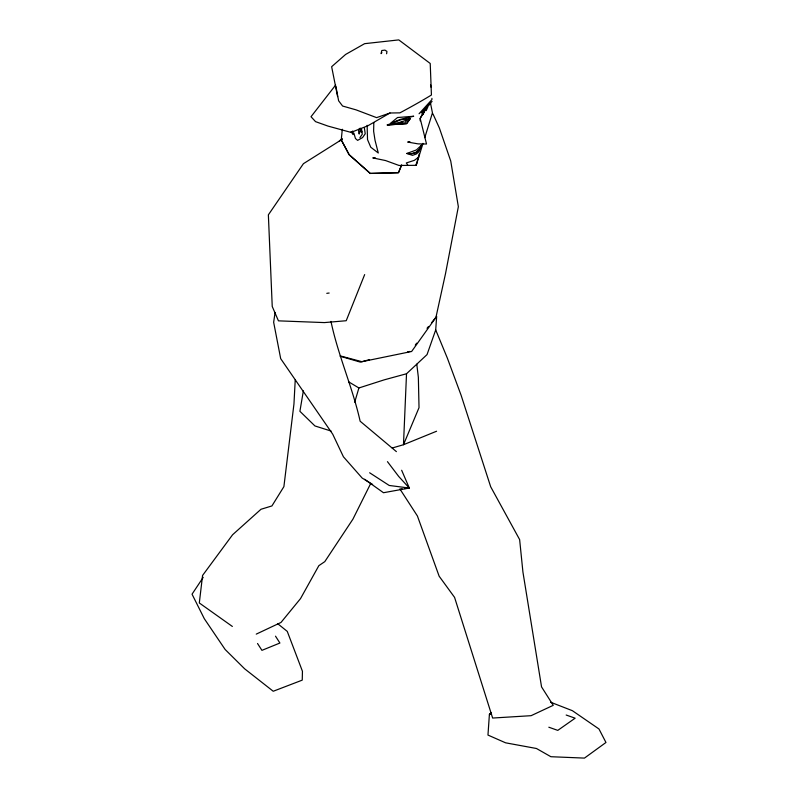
<?xml version="1.0" encoding="UTF-8"?>
<svg xmlns="http://www.w3.org/2000/svg" width="798" height="798" viewBox="0 0 798 798"><rect width="100%" height="100%" fill="white"/><g stroke="black" fill="none" stroke-linecap="round" stroke-linejoin="round"><path stroke-width="1.2" d="M367.13 125.296L367.529 139.61L370.761 147.231L378.282 152.987L375.01 140.209L373.624 131.211L373.823 122.643M431.918 98.373L431.888 99.65L419.07 113.745L432.067 101.456M431.479 322.821L436.656 316.437L435.708 329.923L427.04 354.601L406.521 373.753L403.479 444.725L392.237 448.007M295.23 379.998L293.953 404.007L283.898 486.64L271.919 505.942L260.996 509.264L232.587 534.76L202.572 575.448L199.31 602.969L232.358 626.45M341.215 139.8L349.225 154.742L370.272 173.435L398.471 172.687L401.643 164.937L398.501 172.717L370.272 173.435L349.065 154.652L341.255 139.869L342.292 129.246M416.536 162.862L416.197 165.336L399.02 165.455L385.584 160.558L372.796 157.904L375.25 157.804M275.081 312.477L273.654 322.282L280.687 358.651L332.736 434.212L343.419 456.775L362.212 478.112L372.616 484.446M303.36 390.89L299.908 411.299L314.941 425.952L331.08 431.05M419.209 153.894L416.197 165.336L423 143.371M354.701 402.202L358.901 387.968L384.187 379.858L406.521 373.753M424.775 137.655L432.446 112.867L430.631 103.81M360.187 128.089L359.818 129.206L361.873 131.451L361.584 132.338L359.469 131.171L359.19 134.074L358.551 129.246M421.404 145.236L418.87 151.78L416.386 153.964L412.546 155.351L406.81 153.485L416.456 149.924L421.404 145.236L419.329 149.455L416.406 152.677L411.928 153.645L406.81 153.485M364.656 274.602L346.212 320.726L324.417 322.591L278.442 320.846L272.238 306.482L268.367 214.842L303.42 163.69L341.255 139.869M424.636 111.112L423.03 114.383L421.843 112.358L430.74 103.351M420.187 120.837L420.177 118.453L424.546 111.241M422.302 114.194L420.177 118.453L426.521 144.009L418.132 143.879L407.698 142.074L409.923 141.725M370.601 483.698L352.916 519.169L324.796 561.632L318.841 565.672L300.527 598.6L280.976 622.47L256.248 634.121M203.221 577.353L192.039 594.191L204.318 618.719L225.126 649.472L244.637 668.814L273.235 691.258L302.252 680.135L302.442 671.268L287.26 631.388L277.684 623.677M415.279 345.185L416.636 343.16M359.918 137.625L362.272 134.244L361.494 128.767M335.639 85.047L311.021 116.717L315.549 121.645L327.958 126.074L351.03 132.398L367.928 125.745L390.003 112.997L399.918 112.857C410.631 107.122 421.055 101.336 431.429 95.012L430.222 63.471L398.781 39.9L364.626 43.671L345.624 54.444L331.639 66.703L337.604 96.588M427.03 328.297L428.516 326.472M407.03 120.229L404.576 123.231L401.005 122.124L387.259 124.967L401.045 119.68L410.182 118.752L406.641 123.67L387.259 124.967L406.511 123.58L410.182 118.752L401.005 122.124M490.96 712.853L489.383 714.639L487.967 735.068L505.593 742.818L536.456 748.494L550.889 756.713L584.455 758.1L605.961 742.479L598.969 728.973L572.375 710.679L550.58 702.21M418.76 157.076L414.371 160.338L406.322 162.952L407.987 165.386M491.139 712.973L489.383 714.639L491.259 713.103M419.329 149.455L416.426 152.029L411.928 153.645M424.616 110.254L427.838 106.972L426.212 110.573L424.616 110.254L421.843 112.358M342.113 138.643L339.32 141.007L342.462 139.191M381.903 52.628L381.085 53.626L381.783 50.523L384.945 50.124L386.94 51.391L386.611 53.765M436.586 431.229L403.479 444.725L419.02 407.668L418.361 377.354L416.785 364.177M390.003 112.997L376.596 117.635L356.048 109.855L342.591 106.034L338.621 100.787L335.868 86.254M369.544 359.629L360.387 362.122L340.187 356.247M401.653 470.261L409.314 488.047L383.479 492.725L364.616 479.269M407.559 351.858L409.982 351.449M326.781 293.325L329.155 293.036M399.748 489.044L402.142 488.795M404.536 488.546L409.314 488.047L398.711 476.466L387.459 461.653M409.314 488.047L389.215 485.463L369.634 472.775M340.317 355.928L361.913 361.694L411.628 351.479L435.937 317.375L445.513 273.644L458.351 206.712L450.74 161.036L439.379 128.019L432.915 113.815M566.171 715.028L575.139 718.19L557.782 730.379L548.825 727.217M348.517 381.753L358.901 387.968M396.397 451.628L360.137 421.214C352.586 387.369 337.993 355.17 330.971 321.394M351.09 131.62L353.055 134.573L352.706 130.982M400.526 489.932L417.414 515.997L439.139 576.196L454.571 597.373L492.635 718.04L531.099 715.686L553.253 705.322L541.553 686.898L522.919 571.986L519.638 539.598L490.69 486.78L461.124 395.309L447.379 358.182L435.708 329.923M275.51 636.176L279.908 643.028L261.934 650.35L257.525 643.497M421.972 112.618L422.9 114.563M353.863 133.086L355.449 138.513L357.624 140.378L362.591 137.565L365.215 133.795L364.347 127.71M430.561 84.797L430.95 87.072M360.457 129.226L360.576 131.55M413.593 116.259L400.576 119.341L390.461 123.341L397.544 117.525L413.593 116.259"/></g></svg>
